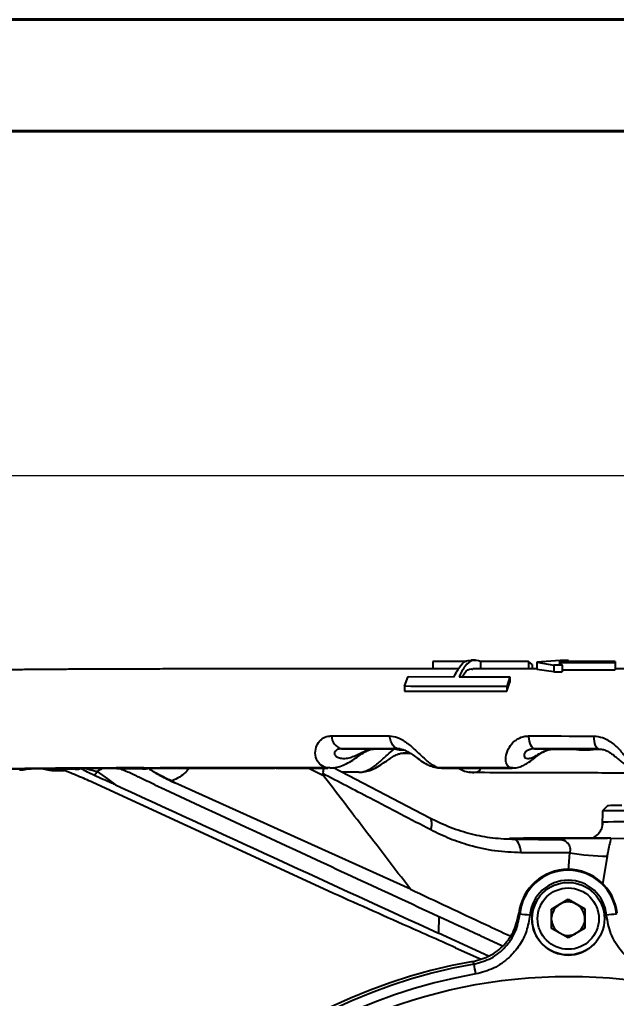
# Model space of a CAD drawing. Header units: millimetres. Extents: x 2384 to 4064, y 886 to 2074.
# Drawn here: x 2809.7 to 2916.9, y 1898.9 to 2074.4 of the extents above; entities that cross this region are included whole.
import ezdxf

# ---------------------------------------------------------------- set-up
doc = ezdxf.new("R2010")
doc.units = ezdxf.units.MM
doc.layers.add('标注', color=3, linetype='Continuous', lineweight=13)
doc.layers.add('粗实线', color=7, linetype='Continuous', lineweight=40)
doc.styles.add('SLDTEXTSTYLE1', font='txt.shx', dxfattribs={"width": 0.7, "bigfont": 'gbcbig.shx'})
doc.dimstyles.new('SLDDIMSTYLE12$0', dxfattribs={"dimtxt": 12, "dimasz": 10, "dimexe": 0, "dimexo": 0.0625, "dimgap": 0.875, "dimtad": 1, "dimdec": 1, "dimlfac": 1.8, "dimrnd": 1e-09, "dimzin": 12, "dimdsep": 46, "dimtxsty": 'SLDTEXTSTYLE1', "dimcen": 0.09, "dimdle": 8.16, "dimclrd": 3, "dimclre": 3, "dimadec": 0, "dimazin": 3, "dimtfac": 1, "dimtdec": 1, "dimtofl": 0, "dimtmove": 0, "dimatfit": 3, "dimfxl": 0, "dimfrac": 2, "dimtolj": 1, "dimlwd": 5, "dimlwe": 5, "dimarcsym": 0})

# ---------------------------------------------------------------- blocks, each defined once
blk = doc.blocks.new('*D50')
at = {"layer": 'Defpoints', "color": 0, "transparency": 16777216}
for p in [(3100.92, 1992.65), (2797.86, 1947.41), (3100.92, 1947.41)]:
    blk.add_point(p, dxfattribs=at)
at = {"layer": '标注', "color": 3, "lineweight": 5, "transparency": 16777216}
blk.add_line((2797.86, 1947.48), (2797.86, 1992.65), dxfattribs=at)
at = {"layer": '标注', "color": 3, "linetype": 'Continuous', "lineweight": 5, "transparency": 16777216}
for p, q in [((2807.86, 1992.65), (3090.92, 1992.65)), ((3100.92, 1947.48), (3100.92, 1992.65))]:
    blk.add_line(p, q, dxfattribs=at)
at = {"layer": '标注', "color": 3, "transparency": 16777216}
for points in [[(2807.86, 1994.31), (2807.86, 1990.98), (2797.86, 1992.65)], [(3090.92, 1994.31), (3090.92, 1990.98), (3100.92, 1992.65)]]:
    blk.add_solid(points, dxfattribs=at)
at = {"layer": '标注', "color": 0, "transparency": 16777216, "insert": (2949.39, 1998.52), "char_height": 10, "attachment_point": 5, "style": 'SLDTEXTSTYLE1'}
blk.add_mtext('\\A1;300', dxfattribs=at)

msp = doc.modelspace()

# ---------------------------------------------------------------- linework, layer by layer
at = {"color": 7, "linetype": 'Continuous', "lineweight": 25}
for p, q in [((2883.923, 1959.315), (2883.92, 1957.997)), ((2890.055, 1959.315), (2883.923, 1959.315)), ((2892.485, 1959.315), (2892.482, 1957.993)), ((2901.118, 1959.313), (2892.485, 1959.315)), ((2901.118, 1959.313), (2901.115, 1957.988)), ((2901.766, 1958.75), (2901.118, 1959.313)), ((2902.622, 1959.207), (2902.619, 1957.88)), ((2906.788, 1959.48), (2902.622, 1959.207)), ((2902.622, 1959.207), (2905.645, 1958.635)), ((2906.593, 1959.339), (2908.291, 1959.478)), ((2916.693, 1959.323), (2906.593, 1959.339)), ((2908.291, 1959.478), (2906.788, 1959.48)), ((2916.693, 1959.323), (2916.669, 1959.076)), ((2916.693, 1959.323), (2916.69, 1957.938)), ((2901.766, 1958.75), (2901.764, 1957.987)), ((2905.643, 1957.466), (2902.619, 1957.88)), ((2905.645, 1958.635), (2905.643, 1957.466)), ((2905.643, 1957.466), (2907.15, 1957.465)), ((2907.152, 1958.633), (2905.645, 1958.635)), ((2906.57, 1959.094), (2906.569, 1959.084)), ((2906.569, 1959.084), (2907.152, 1958.633)), ((2906.57, 1959.094), (2906.57, 1959.084)), ((2916.669, 1959.076), (2906.57, 1959.094)), ((2907.152, 1958.633), (2907.15, 1957.465)), ((2907.151, 1957.806), (2916.667, 1957.793)), ((2916.669, 1959.076), (2916.667, 1957.793)), ((2916.667, 1957.793), (2916.69, 1957.938)), ((2878.86, 1954.852), (2879.523, 1956.587)), ((2879.523, 1956.587), (2887.764, 1956.569)), ((2888.659, 1956.567), (2897.758, 1956.548)), ((2897.25, 1953.954), (2897.756, 1955.623)), ((2897.758, 1956.548), (2897.252, 1954.795)), ((2897.758, 1956.548), (2897.756, 1955.623)), ((2878.86, 1954.852), (2878.859, 1953.963)), ((2897.252, 1954.795), (2897.25, 1953.954)), ((2867.582, 1943.655), (2873.316, 1943.618)), ((2876.993, 1943.612), (2877.927, 1943.481)), ((2877.927, 1943.481), (2878.628, 1943.481)), ((2902.203, 1943.643), (2905.626, 1943.607)), ((2909.197, 1943.598), (2910.25, 1943.465)), ((2910.25, 1943.465), (2912.219, 1943.464)), ((2912.219, 1943.464), (2913.277, 1943.594)), ((2913.277, 1943.594), (2913.952, 1943.594)), ((2810.052, 1939.898), (2810.484, 1939.921)), ((2815.416, 1939.842), (2815.585, 1939.782)), ((2816.206, 1940.163), (2816.411, 1940.053)), ((2819.478, 1940.189), (2816.276, 1940.172)), ((2816.276, 1940.172), (2816.542, 1940.029)), ((2816.415, 1940.06), (2816.542, 1940.029)), ((2816.542, 1940.029), (2819.61, 1940.051)), ((2819.034, 1939.255), (2816.881, 1940.093)), ((2819.61, 1940.051), (2819.478, 1940.189)), ((2819.732, 1940.017), (2820.363, 1940.021)), ((2820.225, 1940.14), (2820.363, 1940.021)), ((2821.634, 1940.142), (2823.661, 1939.594)), ((2824.781, 1940.172), (2823.661, 1939.594)), ((2827.084, 1940.206), (2827.235, 1940.127)), ((2827.445, 1940.052), (2827.211, 1940.17)), ((2831.578, 1940.231), (2827.22, 1940.219)), ((2827.22, 1940.219), (2827.46, 1940.093)), ((2827.46, 1940.093), (2831.661, 1940.111)), ((2831.661, 1940.111), (2831.578, 1940.231)), ((2831.804, 1940.067), (2832.433, 1940.069)), ((2832.327, 1940.186), (2832.433, 1940.069)), ((2864.332, 1938.801), (2861.554, 1940.194)), ((2865.308, 1940.275), (2864.914, 1940.247)), ((2864.968, 1940.237), (2865.308, 1940.275)), ((2865.48, 1940.233), (2864.968, 1940.237)), ((2883.405, 1931.206), (2866.087, 1940.237)), ((2884.629, 1940.275), (2885.053, 1940.241)), ((2885.009, 1940.251), (2884.629, 1940.275)), ((2897.855, 1940.246), (2885.009, 1940.251)), ((2885.053, 1940.241), (2897.882, 1940.237)), ((2885.053, 1940.241), (2885.478, 1940.235)), ((2898.267, 1940.269), (2897.855, 1940.246)), ((2897.882, 1940.237), (2898.267, 1940.269)), ((2898.208, 1940.23), (2897.882, 1940.237)), ((2815.585, 1939.782), (2816.499, 1939.774)), ((2816.352, 1939.767), (2815.764, 1939.772)), ((2817.753, 1939.753), (2815.764, 1939.772)), ((2816.306, 1939.772), (2816.37, 1939.768)), ((2816.352, 1939.767), (2816.306, 1939.772)), ((2816.352, 1939.767), (2817.749, 1939.755)), ((2817.747, 1939.756), (2816.37, 1939.768)), ((2819.063, 1939.243), (2819.033, 1939.255)), ((2870.655, 1939.449), (2867.574, 1939.462)), ((2890.55, 1939.45), (2891.157, 1939.381)), ((2891.056, 1939.41), (2891.305, 1939.391)), ((2822.889, 1937.604), (2822.543, 1937.764)), ((2864.325, 1918.511), (2822.889, 1937.604)), ((2837.114, 1937.787), (2837.654, 1937.543)), ((2837.172, 1937.886), (2837.655, 1937.543)), ((2879.939, 1918.465), (2837.655, 1937.543)), ((2915.383, 1933.492), (2914.381, 1932.494)), ((2914.38, 1932.494), (2914.375, 1929.823)), ((2915.916, 1927.608), (2924.802, 1927.576)), ((2907.275, 1927.465), (2906.93, 1927.344)), ((2908.542, 1924.975), (2899.767, 1925.009)), ((2908.301, 1921.853), (2908.542, 1924.975)), ((2915.245, 1924.388), (2914.382, 1919.325)), ((2902.552, 1916.306), (2902.54, 1916.284)), ((2905.252, 1914.913), (2908.247, 1916.655)), ((2905.252, 1914.905), (2906.743, 1915.772)), ((2906.743, 1915.772), (2908.24, 1916.642)), ((2908.24, 1916.642), (2908.247, 1916.655)), ((2908.24, 1916.642), (2909.743, 1915.781)), ((2908.247, 1916.655), (2911.252, 1914.932)), ((2909.743, 1915.781), (2911.245, 1914.92)), ((2884.996, 1913.61), (2884.959, 1910.587)), ((2905.263, 1911.449), (2905.252, 1914.913)), ((2911.245, 1914.92), (2911.252, 1914.932)), ((2911.245, 1914.92), (2911.251, 1913.188)), ((2911.252, 1914.932), (2911.263, 1911.468)), ((2911.251, 1913.188), (2911.256, 1911.464)), ((2884.953, 1910.587), (2884.959, 1910.587)), ((2893.931, 1906.473), (2884.953, 1910.587)), ((2892.466, 1910.152), (2892.229, 1910.265)), ((2892.466, 1910.152), (2896.481, 1908.309)), ((2908.268, 1909.727), (2905.263, 1911.449)), ((2911.263, 1911.468), (2908.268, 1909.727)), ((2913.947, 1910.048), (2913.959, 1910.07)), ((2888.029, 1907.966), (2892.213, 1906.09)), ((2892.213, 1906.09), (2892.486, 1905.971))]:
    msp.add_line(p, q, dxfattribs=at)
at = {"color": 7, "linetype": 'Continuous', "lineweight": 25, "flags": 128}
for points in [[(2865.744, 1945.96), (2867.018, 1945.96), (2868.3, 1945.96), (2869.59, 1945.961), (2870.888, 1945.961), (2872.194, 1945.961), (2873.508, 1945.961), (2874.83, 1945.96), (2876.159, 1945.96)], [(2877.767, 1943.655), (2877.508, 1943.698), (2877.255, 1943.82), (2877.013, 1944.019), (2876.789, 1944.291), (2876.587, 1944.63), (2876.413, 1945.027), (2876.269, 1945.474), (2876.159, 1945.96)], [(2901.146, 1945.948), (2902.592, 1945.947), (2904.044, 1945.946), (2905.5, 1945.944), (2906.96, 1945.943), (2908.425, 1945.941), (2909.894, 1945.94), (2911.367, 1945.938), (2912.844, 1945.937)], [(2902.203, 1943.643), (2902.033, 1943.686), (2901.866, 1943.808), (2901.707, 1944.007), (2901.56, 1944.279), (2901.427, 1944.618), (2901.312, 1945.015), (2901.218, 1945.462), (2901.146, 1945.948)], [(2913.644, 1943.632), (2913.515, 1943.675), (2913.389, 1943.797), (2913.268, 1943.996), (2913.157, 1944.268), (2913.057, 1944.606), (2912.97, 1945.004), (2912.898, 1945.45), (2912.844, 1945.937)], [(2877.767, 1943.655), (2876.467, 1943.655), (2875.174, 1943.655), (2873.889, 1943.656), (2872.612, 1943.655), (2871.342, 1943.655), (2870.081, 1943.655), (2868.827, 1943.655), (2867.582, 1943.655)], [(2878.106, 1943.612), (2877.894, 1943.612), (2877.443, 1943.612), (2876.993, 1943.612)], [(2913.644, 1943.632), (2912.2, 1943.634), (2910.759, 1943.635), (2909.322, 1943.637), (2907.89, 1943.638), (2906.462, 1943.64), (2905.038, 1943.641), (2903.618, 1943.642), (2902.203, 1943.643)], [(2913.277, 1943.594), (2912.765, 1943.594), (2912.253, 1943.595), (2911.742, 1943.595), (2911.232, 1943.596), (2910.722, 1943.596), (2910.213, 1943.597), (2909.705, 1943.597), (2909.197, 1943.598)], [(2878.448, 1942.839), (2879.732, 1942.835), (2879.855, 1942.834)], [(2823.661, 1939.594), (2825.515, 1938.261), (2826.971, 1937.214)], [(2915.383, 1933.492), (2915.484, 1933.5), (2915.932, 1933.51), (2916.735, 1933.519), (2917.884, 1933.528)], [(2883.568, 1929.102), (2883.698, 1929.55), (2883.77, 1929.975), (2883.784, 1930.362), (2883.737, 1930.696), (2883.633, 1930.964), (2883.474, 1931.157), (2883.405, 1931.206)], [(2899.767, 1925.009), (2899.728, 1925.488), (2899.641, 1925.945), (2899.509, 1926.362), (2899.337, 1926.726), (2899.131, 1927.023), (2898.899, 1927.243), (2898.648, 1927.377), (2898.388, 1927.422)], [(2898.388, 1927.422), (2902.906, 1927.405), (2906.456, 1927.391)]]:
    msp.add_lwpolyline(points, dxfattribs=at)
at = {"color": 7, "linetype": 'Continuous', "lineweight": 25}
for centre, radius in [((2908.256, 1913.188), 6.5), ((2908.258, 1913.191), 5.5), ((2908.378, 1808.166), 94.663)]:
    msp.add_circle(centre, radius, dxfattribs=at)
for centre, radius, start, end in [((2868.206, 1946.037), 2.463, 181.79752, 255.31954), ((2819.774, 1941.817), 4.478, 319.64192, 330.2277), ((2833.362, 1940.067), 4.391, 328.71234, 330.20751), ((2941.066, -2468.331), 4400.906, 89.437263, 90.347418), ((2926.07, 788.429), 1142.132, 89.828482, 90.580979), ((2909.868, 97.067), 1830.552, 90.06279, 90.380788), ((2906.47, 1931.788), 4.397, 269.81822, 288.45718), ((2916.246, 915.785), 1011.79, 90.053772, 90.489809), ((2916.748, 1980.114), 55.746, 261.53533, 268.45492), ((2908.223, 1913.128), 8.89, 6.98978, 173.15629), ((2908.241, 1913.16), 8.712, 5.44582, 174.70024), ((2908.244, 1913.166), 6.912, 5.44581, 174.70025), ((2908.244, 1913.166), 6.5, 151.3368, 331.33626), ((2908.251, 1913.178), 3, 120.17983, 176.28902), ((2908.251, 1913.178), 3, 60.17996, 120.17977), ((2908.251, 1913.178), 3, 0.18027, 60.1801), ((2887.704, 1771.323), 143.134, 84.52468, 85.24612), ((2930.439, 1757.816), 156.756, 94.94999, 95.60651), ((2908.251, 1913.178), 3, 184.0714, 234.57725), ((2908.251, 1913.178), 3, 304.20958, 0.18019), ((2908.251, 1913.178), 3, 245.78281, 296.15006), ((2908.357, 1808.129), 98.896, 99.98751, 170.15867), ((2908.374, 1808.161), 98.356, 99.97048, 170.17569), ((2670.936, 1864.889), 224.035, 9.86368, 10.32216), ((2908.377, 1808.167), 96.559, 99.97048, 170.17569)]:
    msp.add_arc(centre, radius, start, end, dxfattribs=at)
for points, knots in [([(2887.764, 1956.569), (2888.136, 1957.286), (2888.88, 1958.72), (2889.98, 1959.588), (2890.606, 1959.459), (2890.757, 1959.428)], [0, 0, 0, 0, 0.4313555, 0.8627449, 1, 1, 1, 1]), ([(2892.485, 1959.315), (2892.016, 1959.443), (2891.079, 1959.698), (2889.711, 1958.677), (2889.003, 1957.256), (2888.659, 1956.567)], [0, 0, 0, 0, 0.33986485, 0.6797489, 1, 1, 1, 1]), ([(2891.615, 1959.543), (2891.425, 1959.543), (2891.136, 1959.543), (2890.856, 1959.543), (2890.759, 1959.543)], [0, 0, 0, 0, 0.65710105, 1, 1, 1, 1]), ([(2888.605, 1957.995), (2887.267, 1957.996), (2883.904, 1957.997), (2878.674, 1957.998), (2872.912, 1957.998), (2867.325, 1957.997), (2861.917, 1957.994), (2856.703, 1957.991), (2851.694, 1957.986), (2846.9, 1957.98), (2842.333, 1957.973), (2838.002, 1957.965), (2833.917, 1957.956), (2830.087, 1957.946), (2826.52, 1957.935), (2823.223, 1957.922), (2820.205, 1957.909), (2817.47, 1957.895), (2815.024, 1957.879), (2812.871, 1957.863), (2811.014, 1957.846), (2809.454, 1957.828), (2808.187, 1957.809), (2807.181, 1957.786), (2806.611, 1957.768), (2806.131, 1957.739), (2805.784, 1957.71), (2805.353, 1957.656), (2804.865, 1957.572), (2804.21, 1957.416), (2803.369, 1957.138), (2802.38, 1956.685), (2801.316, 1956.011), (2800.273, 1955.109), (2799.332, 1953.986), (2798.56, 1952.665), (2798.016, 1951.195), (2797.725, 1949.586), (2797.751, 1947.939), (2797.98, 1946.598), (2798.276, 1945.886), (2798.366, 1945.672)], [0, 0, 0, 0, 0.0252653, 0.0635505, 0.1018364, 0.1401233, 0.1784113, 0.2167006, 0.2549916, 0.2932847, 0.3315803, 0.3698791, 0.408182, 0.4464903, 0.4848055, 0.5231303, 0.5614682, 0.599825, 0.6382099, 0.6766386, 0.7151397, 0.7537706, 0.7926615, 0.8321702, 0.8736933, 0.8884551, 0.8992542, 0.905115, 0.9100083, 0.9147637, 0.9200745, 0.9266107, 0.9339412, 0.9418298, 0.9502367, 0.9589809, 0.9679166, 0.9769513, 0.9868173, 0.9960214, 1, 1, 1, 1]), ([(2889.245, 1956.566), (2889.386, 1956.81), (2889.859, 1957.627), (2890.549, 1958.081), (2891.039, 1957.935), (2891.126, 1957.909)], [0, 0, 0, 0, 0.2592803, 0.8686026, 1, 1, 1, 1]), ([(2902.62, 1957.987), (2900.687, 1957.988), (2896.803, 1957.991), (2893.027, 1957.993), (2891.13, 1957.994)], [0, 0, 0, 0, 0.4976188, 1, 1, 1, 1]), ([(2946.13, 1957.93), (2944.953, 1957.932), (2941.538, 1957.938), (2935.896, 1957.947), (2929.226, 1957.957), (2922.812, 1957.966), (2918.659, 1957.971), (2916.69, 1957.973)], [0, 0, 0, 0, 0.118831, 0.3446699, 0.5705243, 0.7963793, 1, 1, 1, 1]), ([(2878.859, 1953.963), (2881.504, 1953.962), (2886.803, 1953.961), (2893.009, 1953.957), (2896.524, 1953.955), (2897.25, 1953.954)], [0, 0, 0, 0, 0.4414628, 0.8844871, 1, 1, 1, 1]), ([(2897.252, 1954.795), (2894.124, 1954.805), (2887.855, 1954.823), (2881.863, 1954.842), (2878.86, 1954.852)], [0, 0, 0, 0, 0.4988716, 1, 1, 1, 1]), ([(2864.914, 1940.247), (2864.773, 1940.283), (2864.196, 1940.429), (2863.347, 1941.074), (2862.771, 1942.401), (2862.881, 1943.855), (2863.449, 1944.878), (2864.191, 1945.555), (2864.926, 1945.909), (2865.537, 1945.947), (2865.744, 1945.96)], [0, 0, 0, 0, 0.0622967, 0.2544254, 0.4482378, 0.6229599, 0.7582503, 0.8249276, 0.9404672, 1, 1, 1, 1]), ([(2876.159, 1945.96), (2876.647, 1945.903), (2877.316, 1945.825), (2878.583, 1945.24), (2879.459, 1944.608), (2880.662, 1943.572), (2881.859, 1942.4), (2883.31, 1941.074), (2884.351, 1940.432), (2884.883, 1940.286), (2885.009, 1940.251)], [0, 0, 0, 0, 0.1281763, 0.1753176, 0.3410351, 0.3773525, 0.5525415, 0.7468717, 0.9395136, 1, 1, 1, 1]), ([(2897.855, 1940.246), (2897.78, 1940.281), (2897.461, 1940.427), (2897.062, 1941.067), (2897.008, 1942.394), (2897.534, 1943.847), (2898.375, 1944.869), (2899.325, 1945.545), (2900.208, 1945.898), (2900.908, 1945.935), (2901.146, 1945.948)], [0, 0, 0, 0, 0.0596207, 0.2522975, 0.446663, 0.6218836, 0.7575601, 0.8244278, 0.9402973, 1, 1, 1, 1]), ([(2912.844, 1945.937), (2913.379, 1945.879), (2914.112, 1945.801), (2915.438, 1945.214), (2916.31, 1944.581), (2917.428, 1943.545), (2918.449, 1942.372), (2919.487, 1941.046), (2920.103, 1940.407), (2920.377, 1940.26), (2920.441, 1940.226)], [0, 0, 0, 0, 0.128421, 0.1756524, 0.3416863, 0.3780729, 0.5535965, 0.748298, 0.9413079, 1, 1, 1, 1]), ([(2865.487, 1940.225), (2865.703, 1940.223), (2866.31, 1940.216), (2867.293, 1940.472), (2868.433, 1940.94), (2869.519, 1941.584), (2870.514, 1942.268), (2871.381, 1942.855), (2872.109, 1943.278), (2872.707, 1943.526), (2873.099, 1943.615), (2873.248, 1943.609), (2873.304, 1943.607)], [0, 0, 0, 0, 0.0721517, 0.2027619, 0.3390091, 0.4868487, 0.615839, 0.7146405, 0.8003449, 0.8753462, 0.9540131, 1, 1, 1, 1]), ([(2867.582, 1943.655), (2867.355, 1943.637), (2867.062, 1943.614), (2866.659, 1943.452), (2866.424, 1943.276), (2866.238, 1942.956), (2866.276, 1942.557), (2866.693, 1942.168), (2867.367, 1941.933), (2868.198, 1941.89), (2869.1, 1942.05), (2870, 1942.38), (2870.874, 1942.809), (2871.737, 1943.241), (2872.563, 1943.559), (2873.073, 1943.599), (2873.316, 1943.618)], [0, 0, 0, 0, 0.0591791, 0.0764013, 0.1316864, 0.1593118, 0.2338149, 0.3262968, 0.4271999, 0.5353964, 0.6422077, 0.7354359, 0.8101889, 0.8743352, 0.9403133, 1, 1, 1, 1]), ([(2870.655, 1939.449), (2870.839, 1939.454), (2871.486, 1939.47), (2872.696, 1939.961), (2874.233, 1941.108), (2875.629, 1942.454), (2876.578, 1943.268), (2876.979, 1943.612)], [0, 0, 0, 0, 0.1041654, 0.3666325, 0.6152963, 0.8372337, 1, 1, 1, 1]), ([(2873.316, 1943.618), (2873.319, 1943.618), (2874.119, 1943.616), (2875.385, 1943.613), (2876.583, 1943.612), (2876.993, 1943.612)], [0, 0, 0, 0, 0.0030332, 0.6591977, 1, 1, 1, 1]), ([(2877.797, 1943.652), (2877.959, 1943.641), (2878.269, 1943.621), (2878.907, 1943.406), (2879.625, 1943.036), (2880.43, 1942.504), (2881.351, 1941.833), (2882.357, 1941.149), (2883.42, 1940.578), (2884.185, 1940.382), (2884.539, 1940.291)], [0, 0, 0, 0, 0.0957374, 0.1825999, 0.2753193, 0.3783206, 0.5134018, 0.6901592, 0.8568644, 1, 1, 1, 1]), ([(2898.207, 1940.217), (2898.374, 1940.213), (2898.858, 1940.202), (2899.618, 1940.41), (2900.447, 1940.766), (2901.291, 1941.294), (2902.09, 1941.909), (2902.935, 1942.557), (2903.735, 1943.076), (2904.507, 1943.424), (2905.134, 1943.594), (2905.477, 1943.589), (2905.612, 1943.587)], [0, 0, 0, 0, 0.0575339, 0.1672275, 0.2771777, 0.4005865, 0.5572209, 0.6751997, 0.7782707, 0.8614971, 0.9456019, 1, 1, 1, 1]), ([(2902.203, 1943.643), (2901.943, 1943.626), (2901.606, 1943.603), (2901.105, 1943.442), (2900.78, 1943.266), (2900.436, 1942.947), (2900.255, 1942.548), (2900.367, 1942.159), (2900.703, 1941.924), (2901.19, 1941.882), (2901.773, 1942.042), (2902.42, 1942.371), (2903.133, 1942.8), (2903.935, 1943.232), (2904.788, 1943.549), (2905.356, 1943.589), (2905.626, 1943.607)], [0, 0, 0, 0, 0.059179, 0.0764013, 0.1316861, 0.1593116, 0.2338145, 0.3262961, 0.427199, 0.5353953, 0.6422067, 0.7354351, 0.8101884, 0.8743349, 0.9403131, 1, 1, 1, 1]), ([(2905.626, 1943.607), (2905.63, 1943.607), (2906.357, 1943.605), (2907.53, 1943.601), (2908.77, 1943.599), (2909.197, 1943.598)], [0, 0, 0, 0, 0.0030352, 0.6570425, 1, 1, 1, 1]), ([(2913.713, 1943.622), (2913.945, 1943.607), (2914.418, 1943.576), (2915.174, 1943.301), (2915.941, 1942.871), (2916.673, 1942.303), (2917.345, 1941.7), (2917.997, 1941.14), (2918.749, 1940.635), (2919.579, 1940.308), (2920.228, 1940.147), (2920.597, 1940.182), (2920.657, 1940.188)], [0, 0, 0, 0, 0.0825116, 0.1683559, 0.2551297, 0.3692442, 0.5096773, 0.6541324, 0.7742351, 0.8752122, 0.9797226, 1, 1, 1, 1]), ([(2870.756, 1939.47), (2871.027, 1939.473), (2871.677, 1939.48), (2872.678, 1939.763), (2873.772, 1940.246), (2874.814, 1940.891), (2875.783, 1941.571), (2876.633, 1942.145), (2877.363, 1942.558), (2877.973, 1942.794), (2878.375, 1942.877), (2878.535, 1942.866), (2878.583, 1942.862)], [0, 0, 0, 0, 0.0911721, 0.2184914, 0.3524129, 0.5010365, 0.6281753, 0.7255586, 0.8099745, 0.8858805, 0.9652981, 1, 1, 1, 1]), ([(2879.848, 1942.873), (2879.434, 1942.874), (2879.016, 1942.875), (2878.612, 1942.875), (2878.608, 1942.875)], [0, 0, 0, 0, 0.9909821, 1, 1, 1, 1]), ([(2816.269, 1940.129), (2814.999, 1940.121), (2812.429, 1940.103), (2809.548, 1940.073), (2807.422, 1940.04), (2806.501, 1940.014), (2806.227, 1940), (2806.185, 1939.998)], [0, 0, 0, 0, 0.2321179, 0.4695118, 0.7127793, 0.9560468, 1, 1, 1, 1]), ([(2806.348, 1939.986), (2806.353, 1939.987), (2806.584, 1939.999), (2807.383, 1940.024), (2809.526, 1940.059), (2812.436, 1940.09), (2815.023, 1940.108), (2816.293, 1940.117)], [0, 0, 0, 0, 0.0053791, 0.2624856, 0.5213762, 0.7650347, 1, 1, 1, 1]), ([(2809.724, 1939.849), (2809.927, 1939.852), (2810.365, 1939.858), (2810.794, 1939.981), (2811.024, 1940.047)], [0, 0, 0, 0, 0.4645376, 1, 1, 1, 1]), ([(2816.343, 1940.09), (2815.407, 1940.084), (2813.405, 1940.07), (2811.236, 1940.05), (2810.19, 1940.037), (2809.77, 1940.031)], [0, 0, 0, 0, 0.3443463, 0.7366225, 1, 1, 1, 1]), ([(2813.985, 1940.073), (2814.354, 1939.963), (2814.822, 1939.823), (2815.297, 1939.821), (2815.397, 1939.82)], [0, 0, 0, 0, 0.7907109, 1, 1, 1, 1]), ([(2816.276, 1940.172), (2816.244, 1940.171), (2816.196, 1940.17), (2816.219, 1940.161), (2816.226, 1940.158)], [0, 0, 0, 0, 0.6646891, 1, 1, 1, 1]), ([(2817.326, 1939.92), (2817.176, 1939.873), (2816.871, 1939.776), (2816.539, 1939.771), (2816.37, 1939.768)], [0, 0, 0, 0, 0.4905527, 1, 1, 1, 1]), ([(2820.069, 1940.151), (2820.002, 1940.157), (2819.846, 1940.169), (2819.641, 1940.184), (2819.529, 1940.189), (2819.485, 1940.189), (2819.478, 1940.189)], [0, 0, 0, 0, 0.26877191, 0.61978527, 0.93394694, 1, 1, 1, 1]), ([(2819.61, 1940.051), (2819.684, 1940.056), (2819.813, 1940.066), (2819.992, 1940.126), (2820.069, 1940.151)], [0, 0, 0, 0, 0.5695891, 1, 1, 1, 1]), ([(2827.147, 1940.181), (2825.885, 1940.177), (2823.359, 1940.167), (2821.167, 1940.157), (2820.069, 1940.151)], [0, 0, 0, 0, 0.4993344, 1, 1, 1, 1]), ([(2820.225, 1940.14), (2821.306, 1940.145), (2823.44, 1940.155), (2825.898, 1940.165), (2827.111, 1940.169)], [0, 0, 0, 0, 0.5062784, 1, 1, 1, 1]), ([(2820.738, 1940.114), (2820.715, 1940.115), (2820.548, 1940.119), (2820.375, 1940.13), (2820.225, 1940.14)], [0, 0, 0, 0, 0.1361429, 1, 1, 1, 1]), ([(2820.363, 1940.021), (2820.431, 1940.036), (2820.552, 1940.064), (2820.681, 1940.099), (2820.738, 1940.114)], [0, 0, 0, 0, 0.5602442, 1, 1, 1, 1]), ([(2827.243, 1940.141), (2826.134, 1940.137), (2823.814, 1940.129), (2821.793, 1940.119), (2820.738, 1940.114)], [0, 0, 0, 0, 0.4781617, 1, 1, 1, 1]), ([(2820.768, 1940.114), (2821.127, 1939.921), (2821.855, 1939.531), (2822.739, 1939.123), (2823.186, 1938.917)], [0, 0, 0, 0, 0.4943982, 1, 1, 1, 1]), ([(2827.22, 1940.219), (2827.178, 1940.218), (2827.094, 1940.215), (2827.079, 1940.199), (2827.127, 1940.187), (2827.147, 1940.181)], [0, 0, 0, 0, 0.3631012, 0.7286878, 1, 1, 1, 1]), ([(2827.236, 1940.129), (2827.238, 1940.127), (2827.289, 1940.096), (2827.377, 1940.095), (2827.46, 1940.093)], [0, 0, 0, 0, 0.0492407, 1, 1, 1, 1]), ([(2830.387, 1938.929), (2829.742, 1939.222), (2828.835, 1939.634), (2827.839, 1940.027), (2827.55, 1940.141)], [0, 0, 0, 0, 0.7104184, 1, 1, 1, 1]), ([(2832.181, 1940.197), (2832.16, 1940.199), (2832.056, 1940.207), (2831.872, 1940.221), (2831.692, 1940.23), (2831.609, 1940.231), (2831.578, 1940.231)], [0, 0, 0, 0, 0.0879745, 0.4367096, 0.7861811, 1, 1, 1, 1]), ([(2831.661, 1940.111), (2831.75, 1940.115), (2831.906, 1940.123), (2832.099, 1940.175), (2832.181, 1940.197)], [0, 0, 0, 0, 0.5731343, 1, 1, 1, 1]), ([(2864.914, 1940.247), (2861.24, 1940.245), (2853.856, 1940.24), (2845, 1940.227), (2837.775, 1940.212), (2834.048, 1940.202), (2832.181, 1940.197)], [0, 0, 0, 0, 0.2970422, 0.5969281, 0.7980268, 1, 1, 1, 1]), ([(2832.327, 1940.186), (2833.856, 1940.191), (2836.918, 1940.199), (2842.807, 1940.212), (2850.108, 1940.224), (2857.88, 1940.233), (2863.015, 1940.236), (2864.968, 1940.237)], [0, 0, 0, 0, 0.1665134, 0.3335205, 0.5873875, 0.8430166, 1, 1, 1, 1]), ([(2832.82, 1940.158), (2832.702, 1940.163), (2832.542, 1940.171), (2832.373, 1940.183), (2832.327, 1940.186)], [0, 0, 0, 0, 0.73133, 1, 1, 1, 1]), ([(2832.433, 1940.069), (2832.497, 1940.082), (2832.624, 1940.108), (2832.755, 1940.142), (2832.82, 1940.158)], [0, 0, 0, 0, 0.50678567, 1, 1, 1, 1]), ([(2851.06, 1940.192), (2849.743, 1940.191), (2846.33, 1940.187), (2841.242, 1940.178), (2836.504, 1940.168), (2833.816, 1940.161), (2832.82, 1940.158)], [0, 0, 0, 0, 0.1951736, 0.5060087, 0.8168438, 1, 1, 1, 1]), ([(2832.839, 1940.158), (2833.609, 1940.16), (2836.112, 1940.166), (2840.658, 1940.176), (2846.647, 1940.187), (2851.641, 1940.194), (2854.742, 1940.197), (2855.596, 1940.197)], [0, 0, 0, 0, 0.1164578, 0.3784396, 0.641449, 0.9011646, 1, 1, 1, 1]), ([(2832.839, 1940.158), (2833.462, 1939.754), (2834.659, 1938.981), (2836.319, 1938.173), (2837.114, 1937.787)], [0, 0, 0, 0, 0.5213355, 1, 1, 1, 1]), ([(2832.861, 1940.158), (2833.097, 1940.01), (2833.839, 1939.542), (2835.172, 1938.818), (2836.523, 1938.189), (2837.172, 1937.886)], [0, 0, 0, 0, 0.1939618, 0.6121887, 1, 1, 1, 1]), ([(2840.239, 1940.175), (2840.027, 1939.929), (2839.163, 1938.93), (2838.028, 1938.334), (2837.172, 1937.886)], [0, 0, 0, 0, 0.2463665, 1, 1, 1, 1]), ([(2855.824, 1940.19), (2856.977, 1940.191), (2859.822, 1940.193), (2862.941, 1940.195), (2864.943, 1940.195), (2865.113, 1940.195)], [0, 0, 0, 0, 0.3839476, 0.947673, 1, 1, 1, 1]), ([(2864.168, 1939.22), (2864.256, 1939.51), (2864.368, 1939.877), (2864.38, 1940.183), (2864.382, 1940.247)], [0, 0, 0, 0, 0.7898752, 1, 1, 1, 1]), ([(2884.539, 1940.291), (2884.547, 1940.288), (2884.833, 1940.203), (2885.145, 1940.209), (2885.448, 1940.214)], [0, 0, 0, 0, 0.0287298, 1, 1, 1, 1]), ([(2885.478, 1940.196), (2886.174, 1940.196), (2888.859, 1940.195), (2893.101, 1940.193), (2896.697, 1940.191), (2898.208, 1940.19)], [0, 0, 0, 0, 0.1687514, 0.6508369, 1, 1, 1, 1]), ([(2888.453, 1940.25), (2888.767, 1940.079), (2889.383, 1939.745), (2890.274, 1939.446), (2890.849, 1939.42), (2891.056, 1939.41)], [0, 0, 0, 0, 0.39966207, 0.78385795, 1, 1, 1, 1]), ([(2892.523, 1940.193), (2892.505, 1940.129), (2892.365, 1939.646), (2891.856, 1939.409), (2891.38, 1939.382), (2891.248, 1939.375)], [0, 0, 0, 0, 0.1008878, 0.7498055, 1, 1, 1, 1]), ([(2822.543, 1937.764), (2821.656, 1938.158), (2820.532, 1938.657), (2819.318, 1939.141), (2819.063, 1939.243)], [0, 0, 0, 0, 0.7895341, 1, 1, 1, 1]), ([(2823.186, 1938.917), (2824.222, 1938.457), (2825.501, 1937.889), (2826.737, 1937.322), (2826.971, 1937.214)], [0, 0, 0, 0, 0.8106117, 1, 1, 1, 1]), ([(2834.051, 1937.185), (2833.082, 1937.638), (2831.837, 1938.22), (2830.65, 1938.801), (2830.387, 1938.929)], [0, 0, 0, 0, 0.7792531, 1, 1, 1, 1]), ([(2864.168, 1939.22), (2864.165, 1939.208), (2864.158, 1939.182), (2864.159, 1939.121), (2864.201, 1938.98), (2864.276, 1938.878), (2864.332, 1938.801)], [0, 0, 0, 0, 0.0824935, 0.1705882, 0.3803725, 1, 1, 1, 1]), ([(2883.568, 1929.102), (2879.946, 1930.99), (2873.478, 1934.36), (2867.013, 1937.735), (2864.168, 1939.22)], [0, 0, 0, 0, 0.56, 1, 1, 1, 1]), ([(2879.939, 1918.465), (2877.023, 1922.258), (2871.815, 1929.032), (2866.618, 1935.816), (2864.332, 1938.801)], [0, 0, 0, 0, 0.5600021, 1, 1, 1, 1]), ([(2891.248, 1939.375), (2891.054, 1939.385), (2890.824, 1939.397), (2890.588, 1939.443), (2890.55, 1939.45)], [0, 0, 0, 0, 0.8413532, 1, 1, 1, 1]), ([(2935.837, 1939.254), (2933.997, 1939.258), (2928.226, 1939.27), (2918.581, 1939.294), (2908.176, 1939.322), (2899.05, 1939.349), (2893.852, 1939.366), (2891.248, 1939.375)], [0, 0, 0, 0, 0.1199161, 0.3761653, 0.6341936, 0.816777, 1, 1, 1, 1]), ([(2826.971, 1937.214), (2836.702, 1932.741), (2856.028, 1923.856), (2875.361, 1914.989), (2884.959, 1910.587)], [0, 0, 0, 0, 0.50351983, 1, 1, 1, 1]), ([(2834.051, 1937.185), (2843.701, 1932.715), (2863.091, 1923.735), (2882.486, 1914.769), (2892.229, 1910.265)], [0, 0, 0, 0, 0.4976728, 1, 1, 1, 1]), ([(2898.634, 1927.382), (2897.328, 1927.43), (2894.725, 1927.524), (2890.857, 1928.284), (2887.057, 1929.452), (2884.624, 1930.62), (2883.405, 1931.206)], [0, 0, 0, 0, 0.2515179, 0.5009364, 0.7498894, 1, 1, 1, 1]), ([(2912.144, 1927.611), (2912.313, 1927.634), (2912.824, 1927.703), (2913.568, 1928.229), (2914.213, 1929.083), (2914.466, 1929.909), (2914.484, 1930.378), (2914.489, 1930.503)], [0, 0, 0, 0, 0.1355562, 0.4103148, 0.67391, 0.913218, 1, 1, 1, 1]), ([(2899.767, 1925.009), (2898.212, 1925.077), (2895.113, 1925.213), (2890.843, 1926.163), (2886.983, 1927.445), (2884.709, 1928.548), (2883.568, 1929.102)], [0, 0, 0, 0, 0.2815396, 0.5608619, 0.7796518, 1, 1, 1, 1]), ([(2915.916, 1927.608), (2915.579, 1927.608), (2914.363, 1927.608), (2912.406, 1927.611), (2910.461, 1927.614), (2909.229, 1927.616), (2908.472, 1927.617), (2908.035, 1927.617), (2907.91, 1927.617), (2907.862, 1927.617)], [0, 0, 0, 0, 0.13772, 0.4960856, 0.7059806, 0.8342591, 0.9369967, 0.9760494, 1, 1, 1, 1]), ([(2915.916, 1927.608), (2915.719, 1926.766), (2915.469, 1925.699), (2915.284, 1924.616), (2915.245, 1924.388)], [0, 0, 0, 0, 0.7895012, 1, 1, 1, 1]), ([(2908.542, 1924.975), (2908.59, 1925.134), (2908.685, 1925.443), (2908.649, 1925.918), (2908.476, 1926.346), (2908.087, 1926.839), (2907.39, 1927.287), (2906.77, 1927.356), (2906.456, 1927.391)], [0, 0, 0, 0, 0.1251651, 0.2440023, 0.362149, 0.4834229, 0.7377951, 1, 1, 1, 1]), ([(2888.029, 1907.966), (2884.871, 1909.365), (2876.966, 1912.867), (2869.068, 1916.393), (2864.325, 1918.511)], [0, 0, 0, 0, 0.3994634, 1, 1, 1, 1]), ([(2879.939, 1918.465), (2884.441, 1916.35), (2890.396, 1913.552), (2896.359, 1910.771), (2897.813, 1910.092)], [0, 0, 0, 0, 0.7560304, 1, 1, 1, 1]), ([(2891.205, 1905.526), (2892.237, 1905.808), (2894.298, 1906.373), (2896.839, 1908.394), (2898.718, 1911.046), (2899.17, 1913.139), (2899.396, 1914.187)], [0, 0, 0, 0, 0.2500466, 0.4994486, 0.7493959, 1, 1, 1, 1]), ([(2891.345, 1905.032), (2892.397, 1905.322), (2894.502, 1905.903), (2897.081, 1907.996), (2898.955, 1910.74), (2899.362, 1912.89), (2899.566, 1913.965)], [0, 0, 0, 0, 0.2497435, 0.4995348, 0.7496229, 1, 1, 1, 1]), ([(2901.361, 1913.804), (2901.204, 1912.854), (2900.891, 1910.96), (2899.573, 1908.361), (2897.609, 1906.031), (2894.942, 1904.132), (2892.755, 1903.556), (2891.659, 1903.267)], [0, 0, 0, 0, 0.1872716, 0.3736538, 0.5608014, 0.7799695, 1, 1, 1, 1]), ([(2899.396, 1914.187), (2899.427, 1914.145), (2899.483, 1914.07), (2899.541, 1913.997), (2899.566, 1913.965)], [0, 0, 0, 0, 0.56, 1, 1, 1, 1]), ([(2924.854, 1903.309), (2923.919, 1903.541), (2922.055, 1904.003), (2919.57, 1905.525), (2917.406, 1907.67), (2915.727, 1910.481), (2915.326, 1912.707), (2915.125, 1913.822)], [0, 0, 0, 0, 0.1872812, 0.3736777, 0.5607984, 0.7799545, 1, 1, 1, 1]), ([(2891.345, 1905.032), (2891.318, 1905.124), (2891.27, 1905.288), (2891.225, 1905.453), (2891.205, 1905.526)], [0, 0, 0, 0, 0.56, 1, 1, 1, 1])]:
    msp.add_open_spline(points, degree=3, knots=knots, dxfattribs=at)
at = {"layer": '粗实线'}
for p, q in [((4064.122, 2074.426), (2384.122, 2074.426)), ((4044.122, 2054.426), (2484.122, 2054.426))]:
    msp.add_line(p, q, dxfattribs=at)

# ---------------------------------------------------------------- dimensions: what is measured, and where the dimension line sits
at = {"layer": '标注'}
dim = msp.add_linear_dim(base=(3100.921, 1992.647), p1=(2797.857, 1947.413), p2=(3100.921, 1947.413), text='300', dimstyle='SLDDIMSTYLE12$0', override={"dimtxt": 10, "dimtdec": 3, "dimtzin": 0}, dxfattribs=at)
dim.commit()
dim.dimension.update_dxf_attribs({"geometry": '*D50', "text_midpoint": (2949.389, 1998.522)})

doc.saveas('drawing.dxf')
